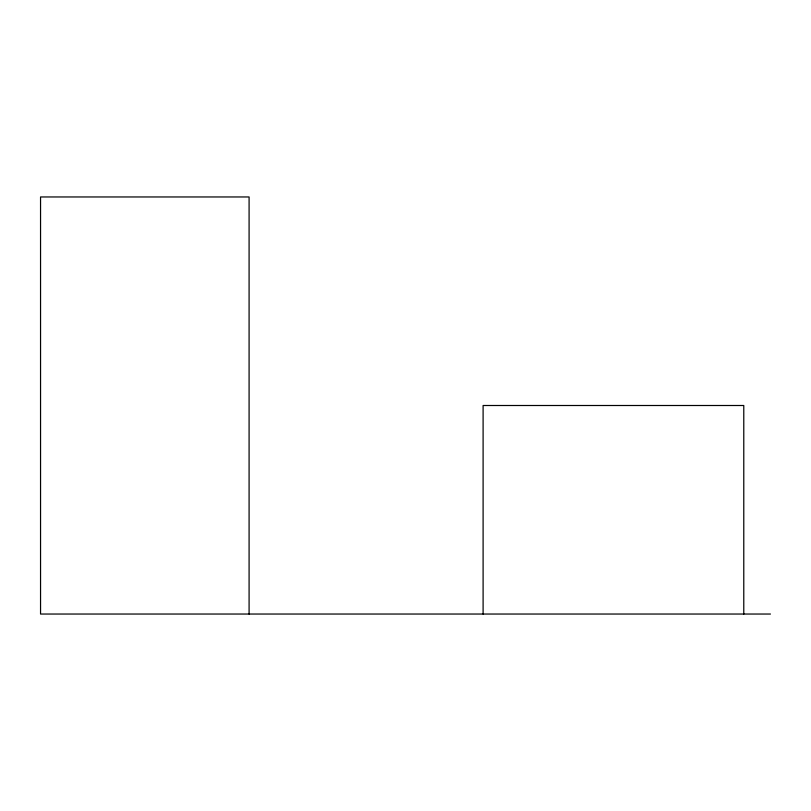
<?xml version="1.0" encoding="UTF-8"?>
<svg xmlns="http://www.w3.org/2000/svg" width="811" height="811" viewBox="0 0 811 811"><rect width="100%" height="100%" fill="white"/><g stroke="black" fill="none" stroke-linecap="round" stroke-linejoin="round"><path stroke-width="1.22" d="M770.45 614.039L40.55 614.039L40.55 196.961L249.089 196.961L249.089 614.039M743.778 614.039L743.778 405.5L483.103 405.5L483.103 614.039"/></g></svg>
